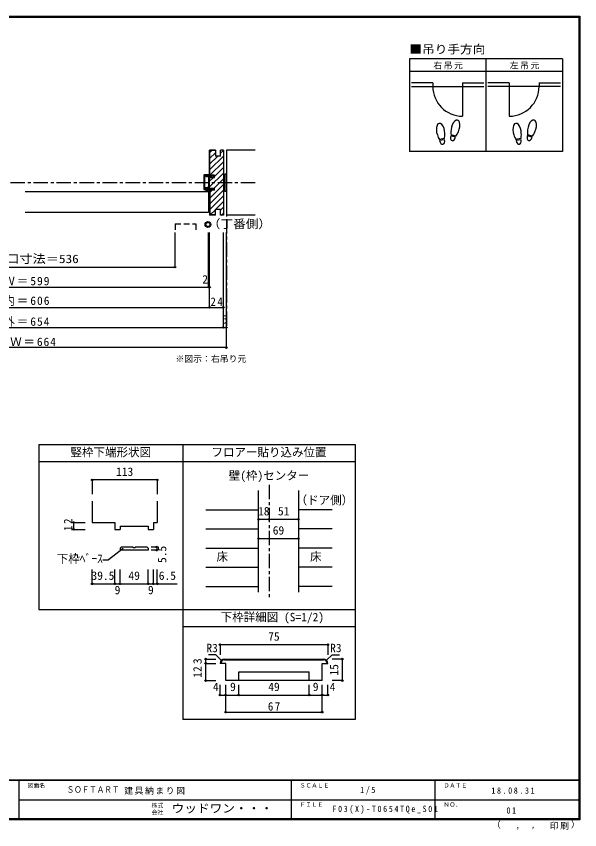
# Model space of a CAD drawing. Units: millimetres, scale not verified, with parts at other scales. Extents: x -973 to 977, y -718 to 696.
# Drawn here: x -3 to 977, y -718 to 696 of the extents above; entities that cross this region are included whole.
import ezdxf
from ezdxf.enums import TextEntityAlignment as Align

# ---------------------------------------------------------------- set-up
doc = ezdxf.new("R2010")
doc.units = ezdxf.units.MM
doc.header["$LTSCALE"] = 5
doc.header["$PDMODE"] = 32
doc.header["$PDSIZE"] = 2.5
doc.linetypes.add('CHAIN1', pattern=[8, 5, -1, 1, -1])
doc.linetypes.add('DASHED2', pattern=[3, 2, -1])
for name, color, linetype in [('0-0_補助線', 7, 'Continuous'), ('0-1_通り芯', 4, 'CHAIN1'), ('0-3_仕上げ', 7, 'Continuous'), ('0-4_枠', 3, 'Continuous'), ('0-6_扉', 6, 'Continuous'), ('0-7_金物', 7, 'Continuous'), ('0-8_戸当り', 7, 'Continuous'), ('0-A_文字', 7, 'Continuous'), ('0-B_寸法', 7, 'Continuous'), ('0-C_ハッチ', 4, 'Continuous'), ('1-4_枠', 3, 'Continuous'), ('1-B_寸法', 7, 'Continuous'), ('F-0_補助線', 7, 'Continuous'), ('F-1_枠', 6, 'Continuous'), ('F-A_文字', 7, 'Continuous')]:
    doc.layers.add(name, color=color, linetype=linetype)
doc.styles.add('HGP明朝B', font='')
doc.styles.add('ＭＳ ゴシック', font='')
doc.styles.get('HGP明朝B').set_extended_font_data('HGP明朝B')
doc.styles.get('ＭＳ ゴシック').set_extended_font_data('MS Gothic')

# ---------------------------------------------------------------- blocks, each defined once
blk = doc.blocks.new('01')
at = {"layer": '0-0_補助線'}
for p, q in [((-5.765, 14.562), (-5.765, -9.938)), ((-4.765, 15.562), (3.935, 15.562)), ((4.133, 15.036), (2.233, 13.586)), ((11.735, 12.512), (8.735, 14.412)), ((-4.265, -8.938), (-4.265, 14.062)), ((-4.265, 14.062), (-2.165, 14.062)), ((-2.165, 14.062), (-2.165, 12.062)), ((-2.165, 12.062), (-0.965, 12.062)), ((-0.965, 14.062), (1.735, 14.062)), ((-0.965, 12.062), (-0.965, 14.062)), ((1.348, 14.049), (-0.37, 13.576)), ((0.901, 12.76), (0.04, 12.448)), ((1.735, 13.812), (1.735, 14.062)), ((1.735, 13.762), (1.735, 13.512)), ((4.235, 13.512), (1.735, 13.512)), ((2.235, 12.312), (1.735, 12.312)), ((2.735, -6.438), (2.735, 11.812)), ((4.235, 13.262), (4.235, 13.512)), ((8.735, 11.762), (4.235, 11.762)), ((8.735, 11.012), (11.735, 12.512)), ((8.735, 11.012), (8.735, 11.762)), ((-5.265, -10.438), (1.735, -10.438)), ((0.93, -13.548), (-5.265, -10.438)), ((-4.265, -8.938), (-0.265, -8.938)), ((-1.282, -8.784), (-3.773, -8.007)), ((1.244, -12.923), (-3.705, -10.438)), ((-0.734, -7.488), (-3.356, -6.67)), ((-0.265, -8.889), (-0.265, -8.938)), ((2.235, -6.938), (0.275, -6.938)), ((1.735, -9.738), (0.532, -8.486)), ((1.735, -10.438), (1.735, -9.738)), ((2.835, -11.938), (2.835, -9.438)), ((3.535, -11.938), (3.535, -10.438)), ((3.535, -10.438), (8.735, -10.438)), ((8.735, -8.188), (8.735, -8.938)), ((8.735, -10.438), (8.735, -11.588))]:
    blk.add_line(p, q, dxfattribs=at)
for points in [[(4.235, 13.262), (8.735, 13.262), (8.735, 14.412)], [(8.735, -8.938), (4.235, -8.938), (4.235, 11.762)], [(3.535, -10.438), (3.535, -9.438), (2.735, -9.438), (2.735, -8.338), (0.398, -8.338)], [(8.735, -8.188), (11.735, -9.688), (8.735, -11.588)]]:
    blk.add_lwpolyline(points, dxfattribs=at)
for centre, radius, start, end in [((-4.765, 14.562), 1, 90, 180), ((3.935, 15.262), 0.3, 311.34778, 90), ((-0.165, 13.012), 0.6, 106.79003, 180), ((-0.165, 13.012), 0.6, 180, 293.33765), ((1.735, 13.312), 1, 213.47738, 270), ((1.435, 13.762), 0.3, 0, 106.79003), ((2.035, 13.812), 0.3, 180, 311.34778), ((2.235, 11.812), 0.5, 0, 90), ((-5.265, -9.938), 0.5, 180, 270), ((-3.565, -7.338), 0.7, 72.67017, 252.67017), ((-0.925, -7.638), 1.2, 252.67017, 311.40962), ((0.275, -8.138), 1.2, 90, 147.21126), ((0.235, -8.889), 0.5, 53.61521, 180), ((0.398, -9.138), 0.8, 90, 131.40962), ((1.735, -11.938), 1.8, 243.42485, 360), ((1.735, -11.938), 1.1, 243.42485, 360), ((2.235, -6.438), 0.5, 270, 0)]:
    blk.add_arc(centre, radius, start, end, dxfattribs=at)

msp = doc.modelspace()

# ---------------------------------------------------------------- linework, layer by layer
at = {"layer": '0-1_通り芯'}
for p, q in [((362.506, 463), (362.506, 155)), ((412.506, 406.5), (-409.2, 406.5)), ((436.653, -118.5), (436.653, -315.007))]:
    msp.add_line(p, q, dxfattribs=at)
at = {"layer": '0-3_仕上げ'}
for p, q in [((412.506, 463), (362.506, 463)), ((362.506, 463), (362.506, 350)), ((412.506, 350), (362.506, 350))]:
    msp.add_line(p, q, dxfattribs=at)
at = {"layer": '0-3_仕上げ', "color": 4}
for p, q in [((326.653, -161.801), (418.653, -161.801)), ((546.653, -161.801), (487.653, -161.801)), ((326.653, -195.103), (418.653, -195.103)), ((546.653, -195.103), (487.653, -195.103)), ((326.653, -228.404), (418.653, -228.404)), ((546.653, -228.404), (487.653, -228.404)), ((326.653, -261.706), (418.653, -261.706)), ((546.653, -261.706), (487.653, -261.706)), ((326.653, -295.007), (418.653, -295.007)), ((546.653, -295.007), (487.653, -295.007))]:
    msp.add_line(p, q, dxfattribs=at)
at = {"layer": '0-4_枠'}
for p, q in [((333.506, 419.5), (333.506, 463)), ((343.506, 463), (333.506, 463)), ((334.006, 419.5), (334.006, 462.5)), ((343.506, 462.5), (334.006, 462.5)), ((343.506, 463), (343.506, 453)), ((352.506, 453), (343.506, 453)), ((357.506, 463), (352.506, 463)), ((352.506, 453), (352.506, 463)), ((357.506, 463), (357.506, 350)), ((342.006, 419.5), (333.506, 419.5)), ((333.506, 415.8), (342.006, 415.8)), ((333.506, 397.2), (333.506, 415.8)), ((342.006, 415.8), (342.006, 419.5)), ((333.506, 397.2), (342.006, 397.2)), ((342.006, 393.5), (342.006, 397.2)), ((333.506, 393.5), (333.506, 350)), ((342.006, 393.5), (333.506, 393.5)), ((334.006, 393.5), (334.006, 350.5)), ((352.506, 360), (343.506, 360)), ((343.506, 350), (343.506, 360)), ((352.506, 350), (352.506, 360)), ((343.506, 350), (333.506, 350)), ((343.506, 350.5), (334.006, 350.5)), ((357.506, 350), (352.506, 350)), ((418.653, -305.007), (418.653, -128.5)), ((487.653, -128.5), (487.653, -305.007)), ((242.307, -146.826), (242.307, -183.786)), ((168.807, -195.786), (177.807, -195.786)), ((177.807, -190.086), (226.807, -190.086)), ((177.807, -190.086), (177.807, -195.786)), ((226.807, -190.086), (226.807, -195.786)), ((226.807, -195.786), (235.807, -195.786)), ((235.807, -183.786), (235.807, -195.786)), ((235.807, -183.786), (242.307, -183.786))]:
    msp.add_line(p, q, dxfattribs=at)
msp.add_lwpolyline([(129.307, -146.826), (129.307, -183.786), (168.807, -183.786), (168.807, -195.786)], dxfattribs=at)
at = {"layer": '0-6_扉'}
for p, q in [((331.506, 391), (13.153, 391)), ((331.506, 391), (331.506, 355)), ((331.506, 355), (13.153, 355))]:
    msp.add_line(p, q, dxfattribs=at)
at = {"layer": '0-6_扉', "linetype": 'DASHED2'}
for p, q in [((273.512, 334.908), (273.512, 320)), ((273.512, 334.908), (309.512, 334.908)), ((309.512, 334.908), (309.512, 320))]:
    msp.add_line(p, q, dxfattribs=at)
at = {"layer": '0-7_金物'}
for p, q in [((358.006, 415.5), (357.506, 415.5)), ((358.006, 416.5), (358.006, 396.5)), ((360.006, 416.5), (358.006, 416.5)), ((362.506, 421.5), (360.006, 421.5)), ((360.006, 421.5), (360.006, 391.5)), ((362.506, 421.5), (362.506, 391.5)), ((358.006, 397.5), (357.506, 397.5)), ((360.006, 396.5), (358.006, 396.5)), ((362.506, 391.5), (360.006, 391.5))]:
    msp.add_line(p, q, dxfattribs=at)
for radius in [5, 3.5]:
    msp.add_circle((330.555, 333.957), radius, dxfattribs=at)
at = {"layer": '0-8_戸当り', "color": 2}
for p, q in [((721.239, 580.308), (684.139, 580.308)), ((721.239, 580.308), (721.239, 574.008)), ((773.039, 580.308), (773.039, 522.208)), ((773.039, 580.308), (810.139, 580.308)), ((854.239, 580.308), (817.139, 580.308)), ((854.239, 580.308), (854.239, 522.208)), ((906.039, 580.308), (906.039, 574.008)), ((906.039, 580.308), (943.139, 580.308)), ((684.139, 574.008), (810.139, 574.008)), ((943.139, 574.008), (817.139, 574.008))]:
    msp.add_line(p, q, dxfattribs=at)
at = {"layer": '0-8_戸当り', "color": 3}
for p, q in [((741.457, 483.378), (732.811, 481.853)), ((741.822, 481.31), (733.175, 479.785)), ((760.924, 485.706), (752.444, 487.978)), ((761.468, 487.735), (752.987, 490.007)), ((874.457, 483.378), (865.811, 481.853)), ((874.822, 481.31), (866.175, 479.785)), ((893.924, 485.706), (885.444, 487.978)), ((894.468, 487.735), (885.987, 490.007))]:
    msp.add_line(p, q, dxfattribs=at)
at = {"layer": '0-8_戸当り', "color": 2}
for centre, start, end in [((773.039, 574.008), 180, 270), ((854.239, 574.008), 270, 0)]:
    msp.add_arc(centre, 51.8, start, end, dxfattribs=at)
at = {"layer": '0-8_戸当り', "color": 3}
for centre, major_axis, ratio, start_param, end_param in [((734.795, 495.877), (-2.445, 13.867), 0.5, 4.34059143, 8.22577918), ((760.713, 501.878), (3.644, 13.601), 0.5, 4.34059143, 8.22577918), ((867.795, 495.877), (-2.445, 13.867), 0.5, 4.34059143, 8.22577918), ((893.713, 501.878), (3.644, 13.601), 0.5, 4.34059143, 8.22577918), ((760.609, 501.489), (4.416, 16.48), 0.4, 1.85063327, 2.44287679), ((760.609, 501.489), (4.416, 16.48), 0.4, 3.84030852, 4.43255203), ((893.609, 501.489), (4.416, 16.48), 0.4, 1.85063327, 2.44287679), ((893.609, 501.489), (4.416, 16.48), 0.4, 3.84030852, 4.43255203), ((734.865, 495.481), (-2.963, 16.802), 0.4, 1.85063327, 2.44287679), ((737.498, 480.548), (-1.27, 7.205), 0.6, 1.57079633, 4.71238898), ((734.865, 495.481), (-2.963, 16.802), 0.4, 3.84030852, 4.43255203), ((756.684, 486.842), (1.894, 7.067), 0.6, 1.57079633, 4.71238898), ((867.865, 495.481), (-2.963, 16.802), 0.4, 1.85063327, 2.44287679), ((870.498, 480.548), (-1.27, 7.205), 0.6, 1.57079633, 4.71238898), ((867.865, 495.481), (-2.963, 16.802), 0.4, 3.84030852, 4.43255203), ((889.684, 486.842), (1.894, 7.067), 0.6, 1.57079633, 4.71238898)]:
    msp.add_ellipse(centre, major_axis=major_axis, ratio=ratio, start_param=start_param, end_param=end_param, dxfattribs=at)
at = {"layer": '0-A_文字', "color": 3}
for p, q in [((946.639, 621.667), (680.639, 621.667)), ((680.639, 621.667), (680.639, 460.667)), ((813.639, 621.667), (813.639, 460.667)), ((946.639, 621.667), (946.639, 460.667)), ((680.639, 600.667), (946.639, 600.667)), ((946.639, 460.667), (680.639, 460.667)), ((36.653, -48.5), (36.653, -335.007)), ((586.653, -48.5), (586.653, -526.5)), ((286.653, -78.5), (36.653, -78.5)), ((586.653, -78.5), (286.653, -78.5)), ((286.653, -300.825), (286.653, -335.007)), ((36.653, -335.007), (286.653, -335.007)), ((286.653, -335.007), (586.653, -335.007)), ((586.653, -365.007), (286.653, -365.007)), ((586.653, -526.5), (286.653, -526.5))]:
    msp.add_line(p, q, dxfattribs=at)
at = {"layer": '0-A_文字'}
for p, q in [((183.462, -229.195), (157.662, -248.545)), ((177.807, -228.612), (179.928, -226.491)), ((177.807, -228.612), (177.807, -231.991)), ((226.807, -231.991), (177.807, -231.991)), ((200.807, -226.491), (179.928, -226.491)), ((203.807, -227.991), (203.807, -226.491)), ((224.686, -226.491), (203.807, -226.491)), ((224.686, -226.491), (226.807, -228.612)), ((226.807, -228.612), (226.807, -231.991)), ((147.817, -248.545), (157.662, -248.545))]:
    msp.add_line(p, q, dxfattribs=at)
at = {"layer": '0-A_文字', "color": 3}
for points in [[(36.653, -48.5), (286.653, -48.5), (586.653, -48.5)], [(286.653, -48.5), (286.653, -335.007), (286.653, -526.5)]]:
    msp.add_lwpolyline(points, dxfattribs=at)
at = {"layer": '0-A_文字'}
msp.add_lwpolyline([(203.807, -227.991), (200.807, -227.991), (200.807, -226.491)], dxfattribs=at)
at = {"layer": '0-B_寸法', "color": 4}
for p, q in [((273.512, 260), (273.512, 320)), ((331.506, 225), (331.506, 320)), ((333.506, 190), (333.506, 320)), ((357.506, 155), (357.506, 320)), ((362.506, 120), (362.506, 320)), ((-320.2, 260), (273.512, 260)), ((-330.2, 225), (333.506, 225)), ((-354.2, 190), (357.506, 190)), ((-359.2, 155), (362.506, 155)), ((362.506, 120), (-359.2, 120)), ((242.307, -109.894), (242.307, -134.894)), ((487.653, -178.452), (418.653, -178.452)), ((97.249, -195.786), (117.249, -195.786)), ((418.653, -211.753), (487.653, -211.753)), ((241.56, -226.491), (231.56, -226.491)), ((241.56, -231.991), (231.56, -231.991)), ((241.56, -226.491), (241.56, -231.991)), ((129.307, -290.48), (129.307, -265.48)), ((168.807, -290.48), (168.807, -265.48)), ((177.807, -290.48), (177.807, -265.48)), ((226.807, -290.48), (226.807, -265.48)), ((235.807, -290.48), (235.807, -265.48)), ((242.307, -290.48), (242.307, -265.48)), ((129.307, -290.48), (277.067, -290.48))]:
    msp.add_line(p, q, dxfattribs=at)
for points in [[(242.307, -109.894), (129.307, -109.894), (129.307, -134.894)], [(97.249, -195.786), (97.249, -183.786), (117.249, -183.786)]]:
    msp.add_lwpolyline(points, dxfattribs=at)
at = {"layer": '0-B_寸法'}
for p in [(273.512, 260), (331.506, 225), (333.506, 225), (333.506, 190), (357.506, 190), (357.506, 155), (362.506, 155), (362.506, 120), (129.307, -109.894), (242.307, -109.894), (97.249, -183.786), (418.653, -178.452), (436.653, -178.452), (487.653, -178.452), (97.249, -195.786), (418.653, -211.753), (487.653, -211.753), (241.56, -226.491), (241.56, -231.991), (129.307, -290.48), (168.807, -290.48), (177.807, -290.48), (226.807, -290.48), (235.807, -290.48), (242.307, -290.48)]:
    msp.add_point(p, dxfattribs=at)
at = {"layer": '0-C_ハッチ'}
for p, q in [((334.006, 459.115), (337.392, 462.5)), ((334.006, 449.215), (343.506, 458.715)), ((334.006, 439.316), (347.691, 453)), ((334.006, 429.416), (357.506, 452.916)), ((352.506, 457.816), (357.506, 462.816)), ((334.006, 419.517), (357.506, 443.017)), ((342.006, 417.617), (357.506, 433.117)), ((333.506, 399.218), (357.506, 423.218)), ((333.506, 409.117), (340.189, 415.8)), ((341.388, 397.2), (357.506, 413.318)), ((334.006, 379.919), (357.506, 403.419)), ((334.006, 370.019), (357.506, 393.519)), ((334.006, 389.818), (337.688, 393.5)), ((334.006, 360.12), (357.506, 383.62)), ((343.786, 360), (357.506, 373.72)), ((334.286, 350.5), (343.506, 359.72)), ((352.506, 358.821), (357.506, 363.821)), ((353.585, 350), (357.506, 353.921))]:
    msp.add_line(p, q, dxfattribs=at)
at = {"layer": '1-4_枠'}
for p, q in [((359.022, -421.188), (531.522, -421.188)), ((359.022, -422.438), (531.522, -422.438)), ((361.522, -428.688), (351.522, -428.688)), ((361.522, -458.688), (361.522, -428.688)), ((529.022, -428.688), (539.022, -428.688)), ((529.022, -458.688), (529.022, -428.688)), ((506.522, -458.688), (506.522, -443.688)), ((529.022, -458.688), (361.522, -458.688))]:
    msp.add_line(p, q, dxfattribs=at)
msp.add_lwpolyline([(384.022, -458.688), (384.022, -443.688), (506.522, -443.688)], dxfattribs=at)
for centre, radius, start, end in [((359.022, -428.688), 7.5, 90, 180), ((359.022, -428.688), 6.25, 90, 180), ((531.522, -428.688), 7.5, 0, 90), ((531.522, -428.688), 6.25, 0, 90)]:
    msp.add_arc(centre, radius, start, end, dxfattribs=at)
at = {"layer": '1-B_寸法', "color": 4}
for p, q in [((351.522, -396.188), (351.522, -413.688)), ((351.522, -396.188), (539.022, -396.188)), ((539.022, -396.188), (539.022, -413.688)), ((326.522, -421.188), (344.022, -421.188)), ((344.022, -413.688), (331.522, -413.688)), ((353.719, -423.385), (344.022, -413.688)), ((536.825, -423.385), (546.522, -413.688)), ((564.022, -421.188), (546.309, -421.188)), ((546.522, -413.688), (559.022, -413.688)), ((564.022, -421.188), (564.022, -458.688)), ((326.522, -428.688), (344.022, -428.688)), ((351.522, -483.688), (351.522, -466.188)), ((361.522, -483.688), (361.522, -466.188)), ((384.022, -483.688), (384.022, -466.188)), ((506.522, -483.688), (506.522, -466.188)), ((529.022, -483.688), (529.022, -466.188)), ((539.022, -483.688), (539.022, -466.188)), ((564.022, -458.688), (546.309, -458.688)), ((351.522, -483.688), (539.022, -483.688)), ((361.522, -513.501), (361.522, -485.055)), ((529.022, -513.501), (529.022, -485.055)), ((361.522, -513.501), (529.022, -513.501))]:
    msp.add_line(p, q, dxfattribs=at)
msp.add_lwpolyline([(326.522, -421.188), (326.522, -458.688), (344.022, -458.688)], dxfattribs=at)
at = {"layer": '1-B_寸法'}
for p in [(351.522, -396.188), (539.022, -396.188), (326.522, -421.188), (564.022, -421.188), (326.522, -428.688), (326.522, -458.688), (564.022, -458.688), (351.522, -483.688), (361.522, -483.688), (384.022, -483.688), (506.522, -483.688), (529.022, -483.688), (539.022, -483.688), (361.522, -513.501), (529.022, -513.501)]:
    msp.add_point(p, dxfattribs=at)
at = {"layer": 'F-1_枠'}
for p, q in [((-973.347, 695.833), (976.653, 695.833)), ((-973.347, 695), (976.653, 695)), ((-973.347, 694.167), (976.653, 694.167)), ((974.986, 695.833), (974.986, -700.833)), ((975.82, 695.833), (975.82, -700.833)), ((976.653, 695.833), (976.653, -700.833)), ((976.653, -631.667), (-973.347, -631.667)), ((976.653, -632.5), (-973.347, -632.5)), ((1.653, -632.5), (1.653, -699.167)), ((474.986, -632.5), (474.986, -699.167)), ((724.986, -632.5), (724.986, -699.167)), ((1.653, -665.833), (974.986, -665.834)), ((976.653, -699.167), (-973.347, -699.167)), ((976.653, -700), (-973.347, -700)), ((976.653, -700.833), (-973.347, -700.833))]:
    msp.add_line(p, q, dxfattribs=at)

# ---------------------------------------------------------------- block references
at = {"layer": '0-0_補助線'}
msp.add_blockref('01', (329.271, 405.088), dxfattribs=at)

# ---------------------------------------------------------------- texts
at = {"layer": '0-0_補助線', "style": 'ＭＳ ゴシック', "width": 1.15}
msp.add_text('有効開口寸法＝536', height=14.66, dxfattribs=at).set_placement((-89.347, 262.5), align=Align.BOTTOM_LEFT)
at = {"layer": '0-0_補助線', "char_height": 14.66, "attachment_point": 7, "style": 'ＭＳ ゴシック'}
for s, insert in [('\\T1.17;ＤＷ＝599', (-48.347, 228.153)), ('\\T1.17;枠内＝606', (-48.347, 192.5)), ('\\T1.17;枠外＝654', (-48.347, 156.306)), ('\\T1.16;ＲＯＷ＝664', (-59.597, 122.5))]:
    msp.add_mtext(s, dxfattribs=dict(at, insert=insert))
at = {"layer": '0-A_文字', "style": 'ＭＳ ゴシック', "width": 1.1}
for s, p in [('■吊り手方向', (680.639, 626.667)), ('（丁番側）', (330.188, 323.105))]:
    msp.add_text(s, height=14.66, dxfattribs=at).set_placement(p, align=Align.BOTTOM_LEFT)
at = {"layer": '0-A_文字', "style": 'ＭＳ ゴシック'}
for s, height, p in [('※図示：右吊り元', 11, (274.044, 91.751)), ('竪枠下端形状図', 14.66, (91.653, -73.5)), ('フロアー貼り込み位置', 14.66, (336.653, -73.5)), ('壁(枠)センター', 14.66, (366.653, -114.091)), ('（ドア側）', 14.66, (482.944, -156.835)), ('下枠ﾍﾞｰｽ', 14.66, (67.817, -258.545)), ('床', 14.66, (345.403, -255.055)), ('床', 14.66, (507.903, -255.055)), ('下枠詳細図 (S=1/2)', 14.66, (352.644, -360.007))]:
    msp.add_text(s, height=height, dxfattribs=at).set_placement(p, align=Align.BOTTOM_LEFT)
at = {"layer": '0-A_文字', "char_height": 11, "attachment_point": 7, "style": 'ＭＳ ゴシック'}
for s, insert in [('\\T1.17;右吊元', (722.139, 603.667)), ('\\T1.17;左吊元', (855.139, 603.667))]:
    msp.add_mtext(s, dxfattribs=dict(at, insert=insert))
at = {"layer": '0-B_寸法', "style": 'ＭＳ ゴシック'}
for s, p in [('2', (320.756, 227)), ('5', (355.006, 157.5)), ('113', (170.807, -107.394)), ('18', (417.653, -175.952)), ('51', (452.153, -175.952)), ('69', (443.153, -209.253)), ('39.5', (128.057, -287.98)), ('49', (192.307, -287.98)), ('6.5', (245.035, -287.98)), ('9', (168.307, -312.98)), ('9', (226.307, -312.98))]:
    msp.add_text(s, height=14.66, dxfattribs=at).set_placement(p, align=Align.BOTTOM_LEFT)
msp.add_text('5.5', height=14.66, rotation=90, dxfattribs=at).set_placement((262.549, -254.289), align=Align.BOTTOM_LEFT)
at = {"layer": '0-B_寸法', "insert": (334.881, 192.5), "char_height": 14.66, "attachment_point": 7, "style": 'ＭＳ ゴシック'}
msp.add_mtext('\\T1.27;\\W0.95;24', dxfattribs=at)
at = {"layer": '0-B_寸法', "insert": (94.749, -198.531), "char_height": 14.66, "attachment_point": 7, "rotation": 90, "style": 'ＭＳ ゴシック'}
msp.add_mtext('\\T1.27;\\W0.95;12', dxfattribs=at)
at = {"layer": '1-B_寸法', "style": 'ＭＳ ゴシック'}
for s, p in [('75', (435.272, -393.688)), ('R3', (327.772, -413.688)), ('R3', (542.772, -413.688)), ('4', (339.234, -481.188)), ('9', (369.022, -481.188)), ('49', (435.272, -481.188)), ('9', (512.772, -481.188)), ('4', (542.21, -481.188))]:
    msp.add_text(s, height=14.66, dxfattribs=at).set_placement(p, align=Align.BOTTOM_LEFT)
for s, p in [('3', (324.022, -429.938)), ('12', (324.022, -453.688)), ('15', (561.522, -449.938))]:
    msp.add_text(s, height=14.66, rotation=90, dxfattribs=at).set_placement(p, align=Align.BOTTOM_LEFT)
at = {"layer": '1-B_寸法', "insert": (434.647, -511.001), "char_height": 14.66, "attachment_point": 7, "style": 'ＭＳ ゴシック'}
msp.add_mtext('\\T1.27;\\W0.95;67', dxfattribs=at)
at = {"layer": 'F-0_補助線', "style": 'HGP明朝B', "width": 0.85}
msp.add_text('ＳＯＦＴＡＲＴ', height=11, dxfattribs=at).set_placement((84.986, -656.798), align=Align.BOTTOM_LEFT)
at = {"layer": 'F-0_補助線', "insert": (185.035, -656.798), "char_height": 11, "attachment_point": 7, "style": 'ＭＳ ゴシック'}
msp.add_mtext('\\T1.17;建具納まり図', dxfattribs=at)
at = {"layer": 'F-A_文字', "style": 'ＭＳ ゴシック'}
for s, height, p in [('図面名', 7.331, (16.653, -646.667)), ('ＳＣＡＬＥ', 7.331, (489.986, -646.667)), ('ＤＡＴＥ', 7.331, (739.986, -646.667)), ('株式', 7.331, (232.486, -681.5)), ('ＦＩＬＥ', 7.331, (489.986, -680)), ('ＮＯ．', 7.331, (739.986, -680.001)), ('会社', 7.331, (232.486, -693.5)), ('（', 11, (823.992, -718.052)), ('）', 11, (961.387, -717.355)), (',', 11, (865.199, -718.052)), (',', 11, (891.686, -717.588))]:
    msp.add_text(s, height=height, dxfattribs=at).set_placement(p, align=Align.BOTTOM_LEFT)
at = {"layer": 'F-A_文字', "style": 'ＭＳ ゴシック', "width": 1.1}
msp.add_text('ウッドワン・・・', height=14.66, dxfattribs=at).set_placement((267.486, -692.5), align=Align.BOTTOM_LEFT)
at = {"layer": 'F-A_文字', "char_height": 11, "attachment_point": 7, "style": 'ＭＳ ゴシック'}
for s, insert in [('\\T1.38;\\W0.9;1/5', (594.986, -656.667)), ('\\T1.39;\\W0.85;18.08.31', (823.111, -655.417)), ('\\T1.4;\\W0.85;F03(X)-T0654TQe_S01', (546.861, -690.001)), ('\\T1.36;\\W0.9;01', (849.361, -690.001)), ('\\T1.17;印刷', (924.678, -717.82))]:
    msp.add_mtext(s, dxfattribs=dict(at, insert=insert))

doc.saveas('drawing.dxf')
